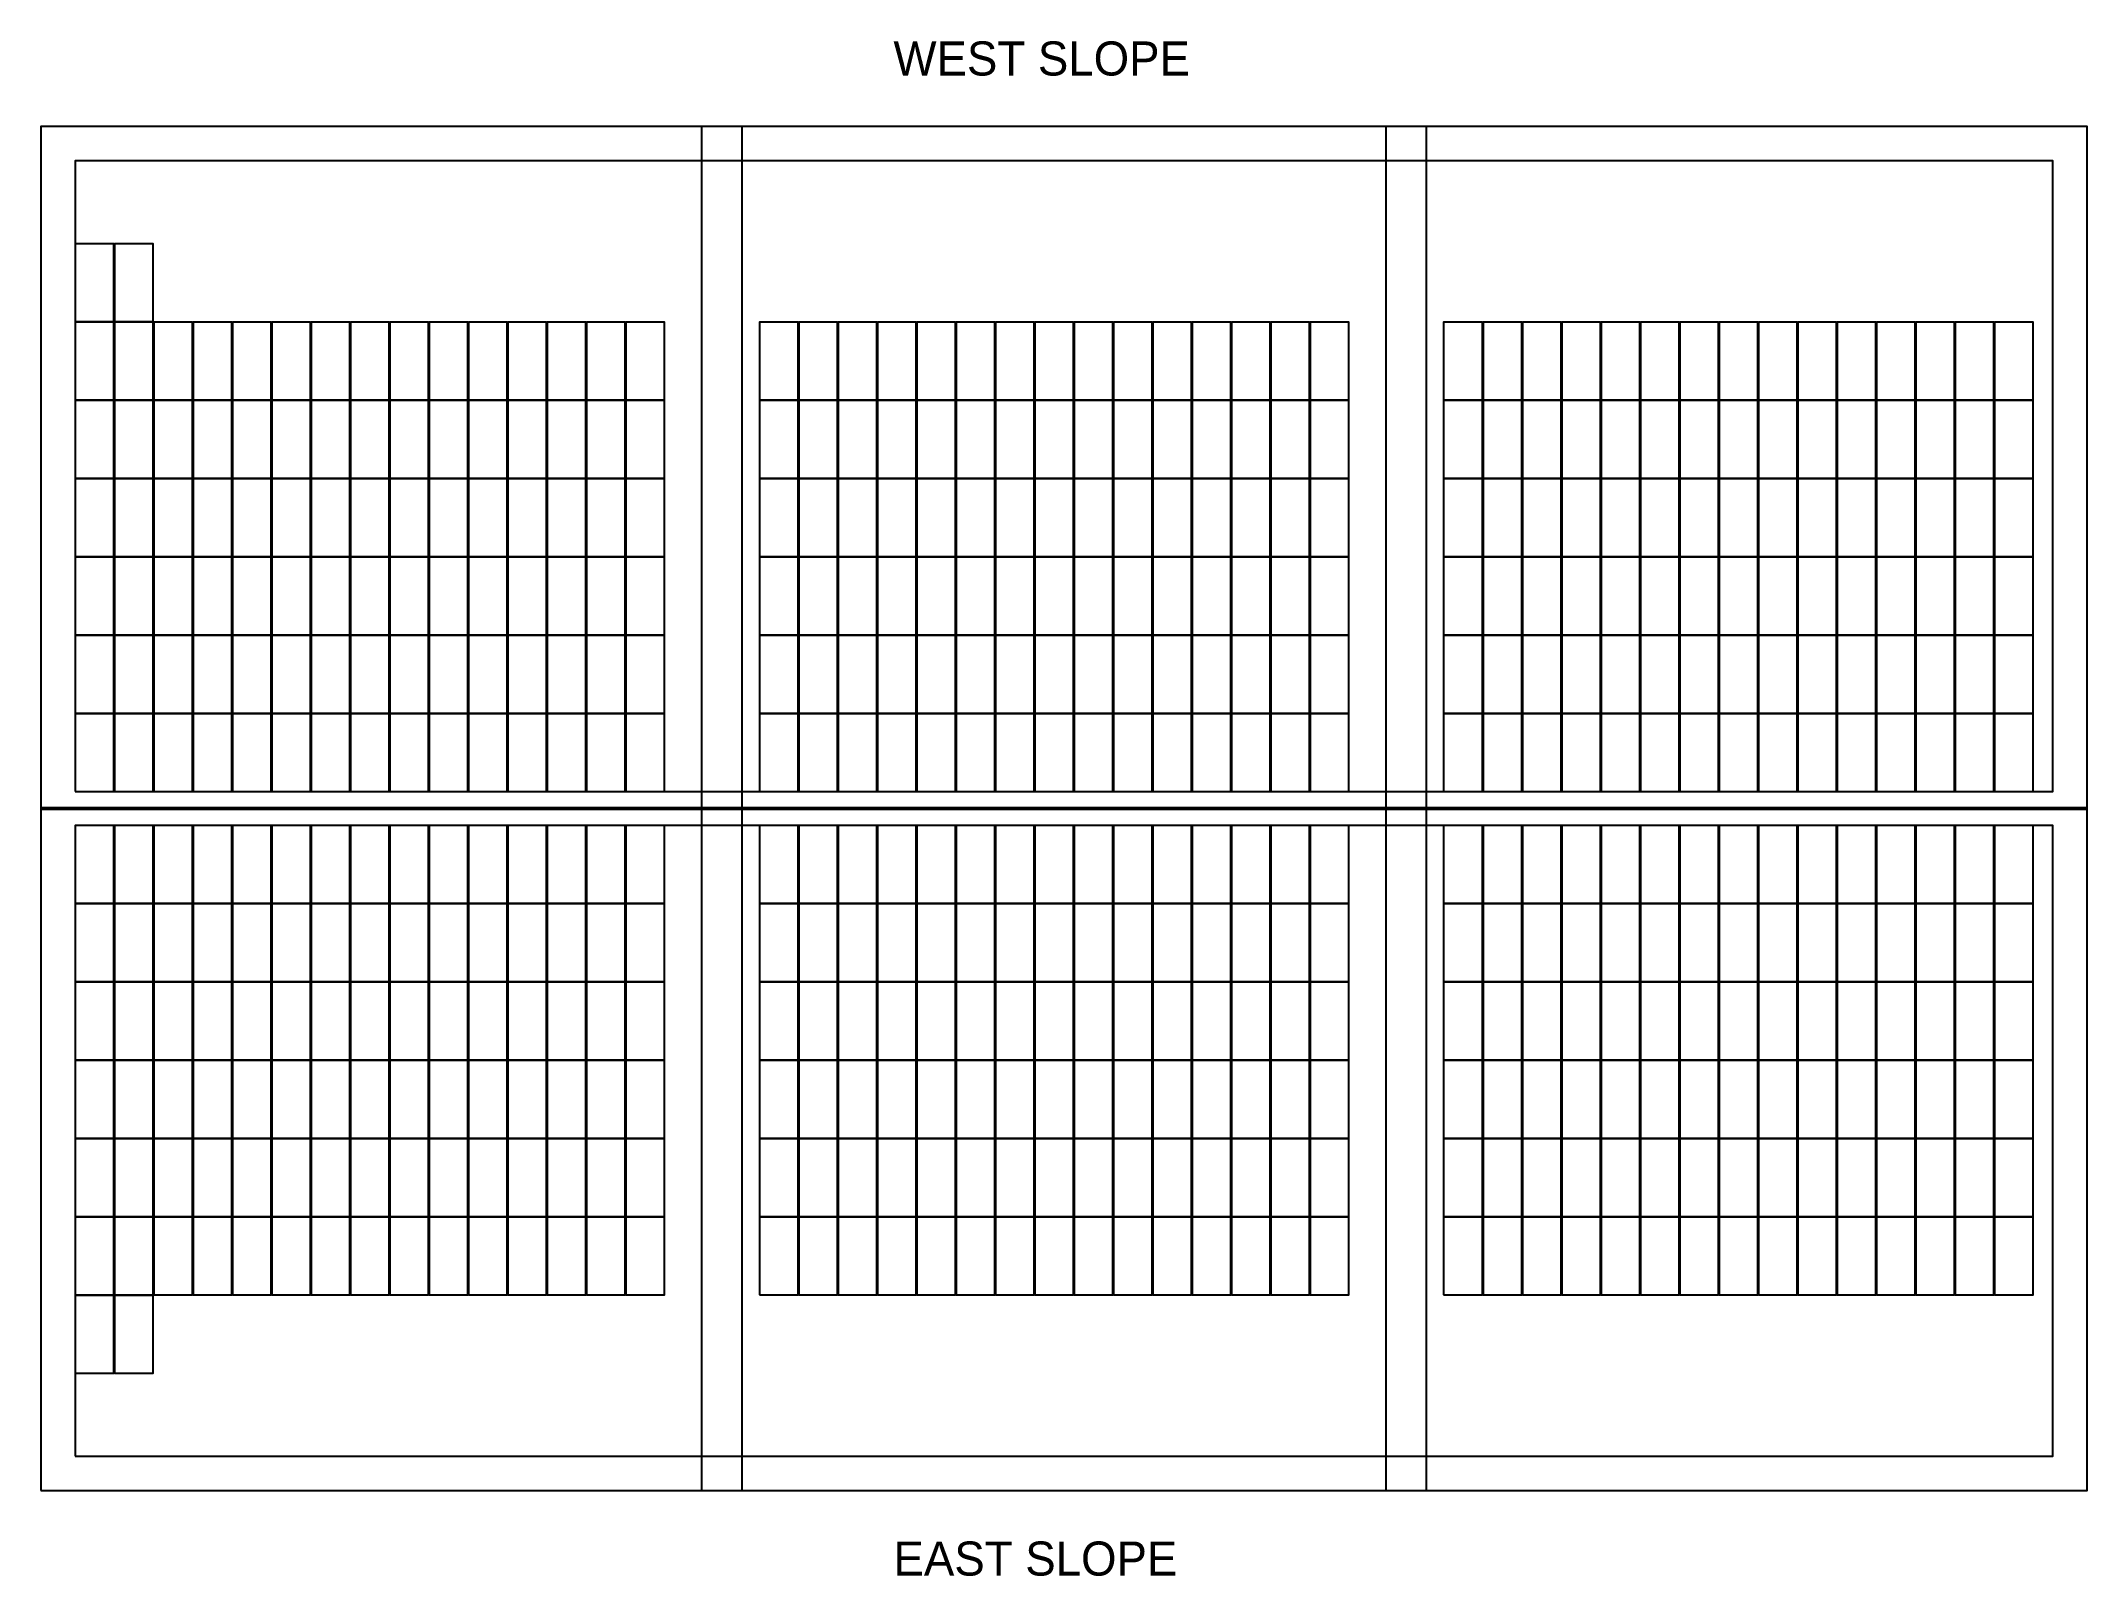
# Model space of a CAD drawing. Header units: metres. Extents: x 0 to 60, y -22.5 to 22.5.
import ezdxf

# ---------------------------------------------------------------- set-up
doc = ezdxf.new("R2010")
doc.units = ezdxf.units.M
for name, color, linetype in [('MODULES', 3, 'Continuous'), ('ROOF', 7, 'Continuous'), ('SETBACK', 8, 'Continuous'), ('SKYLIGHT', 5, 'Continuous'), ('TEXT', 7, 'Continuous')]:
    doc.layers.add(name, color=color, linetype=linetype)

msp = doc.modelspace()

# ---------------------------------------------------------------- linework, layer by layer
at = {"layer": 'MODULES'}
for points in [[(1, 14.288), (2.134, 14.288), (2.134, 16.566), (1, 16.566)], [(2.154, 14.288), (3.288, 14.288), (3.288, 16.566), (2.154, 16.566)], [(1, 11.99), (2.134, 11.99), (2.134, 14.268), (1, 14.268)], [(2.154, 11.99), (3.288, 11.99), (3.288, 14.268), (2.154, 14.268)], [(3.308, 11.99), (4.442, 11.99), (4.442, 14.268), (3.308, 14.268)], [(4.462, 11.99), (5.596, 11.99), (5.596, 14.268), (4.462, 14.268)], [(5.616, 11.99), (6.75, 11.99), (6.75, 14.268), (5.616, 14.268)], [(6.77, 11.99), (7.904, 11.99), (7.904, 14.268), (6.77, 14.268)], [(7.924, 11.99), (9.058, 11.99), (9.058, 14.268), (7.924, 14.268)], [(9.078, 11.99), (10.212, 11.99), (10.212, 14.268), (9.078, 14.268)], [(10.232, 11.99), (11.366, 11.99), (11.366, 14.268), (10.232, 14.268)], [(11.386, 11.99), (12.52, 11.99), (12.52, 14.268), (11.386, 14.268)], [(12.54, 11.99), (13.674, 11.99), (13.674, 14.268), (12.54, 14.268)], [(13.694, 11.99), (14.828, 11.99), (14.828, 14.268), (13.694, 14.268)], [(14.848, 11.99), (15.982, 11.99), (15.982, 14.268), (14.848, 14.268)], [(16.002, 11.99), (17.136, 11.99), (17.136, 14.268), (16.002, 14.268)], [(17.156, 11.99), (18.29, 11.99), (18.29, 14.268), (17.156, 14.268)], [(21.067, 11.99), (22.201, 11.99), (22.201, 14.268), (21.067, 14.268)], [(22.221, 11.99), (23.355, 11.99), (23.355, 14.268), (22.221, 14.268)], [(23.375, 11.99), (24.509, 11.99), (24.509, 14.268), (23.375, 14.268)], [(24.529, 11.99), (25.663, 11.99), (25.663, 14.268), (24.529, 14.268)], [(25.683, 11.99), (26.817, 11.99), (26.817, 14.268), (25.683, 14.268)], [(26.837, 11.99), (27.971, 11.99), (27.971, 14.268), (26.837, 14.268)], [(27.991, 11.99), (29.125, 11.99), (29.125, 14.268), (27.991, 14.268)], [(29.145, 11.99), (30.279, 11.99), (30.279, 14.268), (29.145, 14.268)], [(30.299, 11.99), (31.433, 11.99), (31.433, 14.268), (30.299, 14.268)], [(31.453, 11.99), (32.587, 11.99), (32.587, 14.268), (31.453, 14.268)], [(32.607, 11.99), (33.741, 11.99), (33.741, 14.268), (32.607, 14.268)], [(33.761, 11.99), (34.895, 11.99), (34.895, 14.268), (33.761, 14.268)], [(34.915, 11.99), (36.049, 11.99), (36.049, 14.268), (34.915, 14.268)], [(36.069, 11.99), (37.203, 11.99), (37.203, 14.268), (36.069, 14.268)], [(37.223, 11.99), (38.357, 11.99), (38.357, 14.268), (37.223, 14.268)], [(41.133, 11.99), (42.267, 11.99), (42.267, 14.268), (41.133, 14.268)], [(42.287, 11.99), (43.421, 11.99), (43.421, 14.268), (42.287, 14.268)], [(43.441, 11.99), (44.575, 11.99), (44.575, 14.268), (43.441, 14.268)], [(44.595, 11.99), (45.729, 11.99), (45.729, 14.268), (44.595, 14.268)], [(45.749, 11.99), (46.883, 11.99), (46.883, 14.268), (45.749, 14.268)], [(46.903, 11.99), (48.037, 11.99), (48.037, 14.268), (46.903, 14.268)], [(48.057, 11.99), (49.191, 11.99), (49.191, 14.268), (48.057, 14.268)], [(49.211, 11.99), (50.345, 11.99), (50.345, 14.268), (49.211, 14.268)], [(50.365, 11.99), (51.499, 11.99), (51.499, 14.268), (50.365, 14.268)], [(51.519, 11.99), (52.653, 11.99), (52.653, 14.268), (51.519, 14.268)], [(52.673, 11.99), (53.807, 11.99), (53.807, 14.268), (52.673, 14.268)], [(53.827, 11.99), (54.961, 11.99), (54.961, 14.268), (53.827, 14.268)], [(54.981, 11.99), (56.115, 11.99), (56.115, 14.268), (54.981, 14.268)], [(56.135, 11.99), (57.269, 11.99), (57.269, 14.268), (56.135, 14.268)], [(57.289, 11.99), (58.423, 11.99), (58.423, 14.268), (57.289, 14.268)], [(1, 9.692), (2.134, 9.692), (2.134, 11.97), (1, 11.97)], [(2.154, 9.692), (3.288, 9.692), (3.288, 11.97), (2.154, 11.97)], [(3.308, 9.692), (4.442, 9.692), (4.442, 11.97), (3.308, 11.97)], [(4.462, 9.692), (5.596, 9.692), (5.596, 11.97), (4.462, 11.97)], [(5.616, 9.692), (6.75, 9.692), (6.75, 11.97), (5.616, 11.97)], [(6.77, 9.692), (7.904, 9.692), (7.904, 11.97), (6.77, 11.97)], [(7.924, 9.692), (9.058, 9.692), (9.058, 11.97), (7.924, 11.97)], [(9.078, 9.692), (10.212, 9.692), (10.212, 11.97), (9.078, 11.97)], [(10.232, 9.692), (11.366, 9.692), (11.366, 11.97), (10.232, 11.97)], [(11.386, 9.692), (12.52, 9.692), (12.52, 11.97), (11.386, 11.97)], [(12.54, 9.692), (13.674, 9.692), (13.674, 11.97), (12.54, 11.97)], [(13.694, 9.692), (14.828, 9.692), (14.828, 11.97), (13.694, 11.97)], [(14.848, 9.692), (15.982, 9.692), (15.982, 11.97), (14.848, 11.97)], [(16.002, 9.692), (17.136, 9.692), (17.136, 11.97), (16.002, 11.97)], [(17.156, 9.692), (18.29, 9.692), (18.29, 11.97), (17.156, 11.97)], [(21.067, 9.692), (22.201, 9.692), (22.201, 11.97), (21.067, 11.97)], [(22.221, 9.692), (23.355, 9.692), (23.355, 11.97), (22.221, 11.97)], [(23.375, 9.692), (24.509, 9.692), (24.509, 11.97), (23.375, 11.97)], [(24.529, 9.692), (25.663, 9.692), (25.663, 11.97), (24.529, 11.97)], [(25.683, 9.692), (26.817, 9.692), (26.817, 11.97), (25.683, 11.97)], [(26.837, 9.692), (27.971, 9.692), (27.971, 11.97), (26.837, 11.97)], [(27.991, 9.692), (29.125, 9.692), (29.125, 11.97), (27.991, 11.97)], [(29.145, 9.692), (30.279, 9.692), (30.279, 11.97), (29.145, 11.97)], [(30.299, 9.692), (31.433, 9.692), (31.433, 11.97), (30.299, 11.97)], [(31.453, 9.692), (32.587, 9.692), (32.587, 11.97), (31.453, 11.97)], [(32.607, 9.692), (33.741, 9.692), (33.741, 11.97), (32.607, 11.97)], [(33.761, 9.692), (34.895, 9.692), (34.895, 11.97), (33.761, 11.97)], [(34.915, 9.692), (36.049, 9.692), (36.049, 11.97), (34.915, 11.97)], [(36.069, 9.692), (37.203, 9.692), (37.203, 11.97), (36.069, 11.97)], [(37.223, 9.692), (38.357, 9.692), (38.357, 11.97), (37.223, 11.97)], [(41.133, 9.692), (42.267, 9.692), (42.267, 11.97), (41.133, 11.97)], [(42.287, 9.692), (43.421, 9.692), (43.421, 11.97), (42.287, 11.97)], [(43.441, 9.692), (44.575, 9.692), (44.575, 11.97), (43.441, 11.97)], [(44.595, 9.692), (45.729, 9.692), (45.729, 11.97), (44.595, 11.97)], [(45.749, 9.692), (46.883, 9.692), (46.883, 11.97), (45.749, 11.97)], [(46.903, 9.692), (48.037, 9.692), (48.037, 11.97), (46.903, 11.97)], [(48.057, 9.692), (49.191, 9.692), (49.191, 11.97), (48.057, 11.97)], [(49.211, 9.692), (50.345, 9.692), (50.345, 11.97), (49.211, 11.97)], [(50.365, 9.692), (51.499, 9.692), (51.499, 11.97), (50.365, 11.97)], [(51.519, 9.692), (52.653, 9.692), (52.653, 11.97), (51.519, 11.97)], [(52.673, 9.692), (53.807, 9.692), (53.807, 11.97), (52.673, 11.97)], [(53.827, 9.692), (54.961, 9.692), (54.961, 11.97), (53.827, 11.97)], [(54.981, 9.692), (56.115, 9.692), (56.115, 11.97), (54.981, 11.97)], [(56.135, 9.692), (57.269, 9.692), (57.269, 11.97), (56.135, 11.97)], [(57.289, 9.692), (58.423, 9.692), (58.423, 11.97), (57.289, 11.97)], [(1, 7.394), (2.134, 7.394), (2.134, 9.672), (1, 9.672)], [(2.154, 7.394), (3.288, 7.394), (3.288, 9.672), (2.154, 9.672)], [(3.308, 7.394), (4.442, 7.394), (4.442, 9.672), (3.308, 9.672)], [(4.462, 7.394), (5.596, 7.394), (5.596, 9.672), (4.462, 9.672)], [(5.616, 7.394), (6.75, 7.394), (6.75, 9.672), (5.616, 9.672)], [(6.77, 7.394), (7.904, 7.394), (7.904, 9.672), (6.77, 9.672)], [(7.924, 7.394), (9.058, 7.394), (9.058, 9.672), (7.924, 9.672)], [(9.078, 7.394), (10.212, 7.394), (10.212, 9.672), (9.078, 9.672)], [(10.232, 7.394), (11.366, 7.394), (11.366, 9.672), (10.232, 9.672)], [(11.386, 7.394), (12.52, 7.394), (12.52, 9.672), (11.386, 9.672)], [(12.54, 7.394), (13.674, 7.394), (13.674, 9.672), (12.54, 9.672)], [(13.694, 7.394), (14.828, 7.394), (14.828, 9.672), (13.694, 9.672)], [(14.848, 7.394), (15.982, 7.394), (15.982, 9.672), (14.848, 9.672)], [(16.002, 7.394), (17.136, 7.394), (17.136, 9.672), (16.002, 9.672)], [(17.156, 7.394), (18.29, 7.394), (18.29, 9.672), (17.156, 9.672)], [(21.067, 7.394), (22.201, 7.394), (22.201, 9.672), (21.067, 9.672)], [(22.221, 7.394), (23.355, 7.394), (23.355, 9.672), (22.221, 9.672)], [(23.375, 7.394), (24.509, 7.394), (24.509, 9.672), (23.375, 9.672)], [(24.529, 7.394), (25.663, 7.394), (25.663, 9.672), (24.529, 9.672)], [(25.683, 7.394), (26.817, 7.394), (26.817, 9.672), (25.683, 9.672)], [(26.837, 7.394), (27.971, 7.394), (27.971, 9.672), (26.837, 9.672)], [(27.991, 7.394), (29.125, 7.394), (29.125, 9.672), (27.991, 9.672)], [(29.145, 7.394), (30.279, 7.394), (30.279, 9.672), (29.145, 9.672)], [(30.299, 7.394), (31.433, 7.394), (31.433, 9.672), (30.299, 9.672)], [(31.453, 7.394), (32.587, 7.394), (32.587, 9.672), (31.453, 9.672)], [(32.607, 7.394), (33.741, 7.394), (33.741, 9.672), (32.607, 9.672)], [(33.761, 7.394), (34.895, 7.394), (34.895, 9.672), (33.761, 9.672)], [(34.915, 7.394), (36.049, 7.394), (36.049, 9.672), (34.915, 9.672)], [(36.069, 7.394), (37.203, 7.394), (37.203, 9.672), (36.069, 9.672)], [(37.223, 7.394), (38.357, 7.394), (38.357, 9.672), (37.223, 9.672)], [(41.133, 7.394), (42.267, 7.394), (42.267, 9.672), (41.133, 9.672)], [(42.287, 7.394), (43.421, 7.394), (43.421, 9.672), (42.287, 9.672)], [(43.441, 7.394), (44.575, 7.394), (44.575, 9.672), (43.441, 9.672)], [(44.595, 7.394), (45.729, 7.394), (45.729, 9.672), (44.595, 9.672)], [(45.749, 7.394), (46.883, 7.394), (46.883, 9.672), (45.749, 9.672)], [(46.903, 7.394), (48.037, 7.394), (48.037, 9.672), (46.903, 9.672)], [(48.057, 7.394), (49.191, 7.394), (49.191, 9.672), (48.057, 9.672)], [(49.211, 7.394), (50.345, 7.394), (50.345, 9.672), (49.211, 9.672)], [(50.365, 7.394), (51.499, 7.394), (51.499, 9.672), (50.365, 9.672)], [(51.519, 7.394), (52.653, 7.394), (52.653, 9.672), (51.519, 9.672)], [(52.673, 7.394), (53.807, 7.394), (53.807, 9.672), (52.673, 9.672)], [(53.827, 7.394), (54.961, 7.394), (54.961, 9.672), (53.827, 9.672)], [(54.981, 7.394), (56.115, 7.394), (56.115, 9.672), (54.981, 9.672)], [(56.135, 7.394), (57.269, 7.394), (57.269, 9.672), (56.135, 9.672)], [(57.289, 7.394), (58.423, 7.394), (58.423, 9.672), (57.289, 9.672)], [(1, 5.096), (2.134, 5.096), (2.134, 7.374), (1, 7.374)], [(2.154, 5.096), (3.288, 5.096), (3.288, 7.374), (2.154, 7.374)], [(3.308, 5.096), (4.442, 5.096), (4.442, 7.374), (3.308, 7.374)], [(4.462, 5.096), (5.596, 5.096), (5.596, 7.374), (4.462, 7.374)], [(5.616, 5.096), (6.75, 5.096), (6.75, 7.374), (5.616, 7.374)], [(6.77, 5.096), (7.904, 5.096), (7.904, 7.374), (6.77, 7.374)], [(7.924, 5.096), (9.058, 5.096), (9.058, 7.374), (7.924, 7.374)], [(9.078, 5.096), (10.212, 5.096), (10.212, 7.374), (9.078, 7.374)], [(10.232, 5.096), (11.366, 5.096), (11.366, 7.374), (10.232, 7.374)], [(11.386, 5.096), (12.52, 5.096), (12.52, 7.374), (11.386, 7.374)], [(12.54, 5.096), (13.674, 5.096), (13.674, 7.374), (12.54, 7.374)], [(13.694, 5.096), (14.828, 5.096), (14.828, 7.374), (13.694, 7.374)], [(14.848, 5.096), (15.982, 5.096), (15.982, 7.374), (14.848, 7.374)], [(16.002, 5.096), (17.136, 5.096), (17.136, 7.374), (16.002, 7.374)], [(17.156, 5.096), (18.29, 5.096), (18.29, 7.374), (17.156, 7.374)], [(21.067, 5.096), (22.201, 5.096), (22.201, 7.374), (21.067, 7.374)], [(22.221, 5.096), (23.355, 5.096), (23.355, 7.374), (22.221, 7.374)], [(23.375, 5.096), (24.509, 5.096), (24.509, 7.374), (23.375, 7.374)], [(24.529, 5.096), (25.663, 5.096), (25.663, 7.374), (24.529, 7.374)], [(25.683, 5.096), (26.817, 5.096), (26.817, 7.374), (25.683, 7.374)], [(26.837, 5.096), (27.971, 5.096), (27.971, 7.374), (26.837, 7.374)], [(27.991, 5.096), (29.125, 5.096), (29.125, 7.374), (27.991, 7.374)], [(29.145, 5.096), (30.279, 5.096), (30.279, 7.374), (29.145, 7.374)], [(30.299, 5.096), (31.433, 5.096), (31.433, 7.374), (30.299, 7.374)], [(31.453, 5.096), (32.587, 5.096), (32.587, 7.374), (31.453, 7.374)], [(32.607, 5.096), (33.741, 5.096), (33.741, 7.374), (32.607, 7.374)], [(33.761, 5.096), (34.895, 5.096), (34.895, 7.374), (33.761, 7.374)], [(34.915, 5.096), (36.049, 5.096), (36.049, 7.374), (34.915, 7.374)], [(36.069, 5.096), (37.203, 5.096), (37.203, 7.374), (36.069, 7.374)], [(37.223, 5.096), (38.357, 5.096), (38.357, 7.374), (37.223, 7.374)], [(41.133, 5.096), (42.267, 5.096), (42.267, 7.374), (41.133, 7.374)], [(42.287, 5.096), (43.421, 5.096), (43.421, 7.374), (42.287, 7.374)], [(43.441, 5.096), (44.575, 5.096), (44.575, 7.374), (43.441, 7.374)], [(44.595, 5.096), (45.729, 5.096), (45.729, 7.374), (44.595, 7.374)], [(45.749, 5.096), (46.883, 5.096), (46.883, 7.374), (45.749, 7.374)], [(46.903, 5.096), (48.037, 5.096), (48.037, 7.374), (46.903, 7.374)], [(48.057, 5.096), (49.191, 5.096), (49.191, 7.374), (48.057, 7.374)], [(49.211, 5.096), (50.345, 5.096), (50.345, 7.374), (49.211, 7.374)], [(50.365, 5.096), (51.499, 5.096), (51.499, 7.374), (50.365, 7.374)], [(51.519, 5.096), (52.653, 5.096), (52.653, 7.374), (51.519, 7.374)], [(52.673, 5.096), (53.807, 5.096), (53.807, 7.374), (52.673, 7.374)], [(53.827, 5.096), (54.961, 5.096), (54.961, 7.374), (53.827, 7.374)], [(54.981, 5.096), (56.115, 5.096), (56.115, 7.374), (54.981, 7.374)], [(56.135, 5.096), (57.269, 5.096), (57.269, 7.374), (56.135, 7.374)], [(57.289, 5.096), (58.423, 5.096), (58.423, 7.374), (57.289, 7.374)], [(1, 2.798), (2.134, 2.798), (2.134, 5.076), (1, 5.076)], [(2.154, 2.798), (3.288, 2.798), (3.288, 5.076), (2.154, 5.076)], [(3.308, 2.798), (4.442, 2.798), (4.442, 5.076), (3.308, 5.076)], [(4.462, 2.798), (5.596, 2.798), (5.596, 5.076), (4.462, 5.076)], [(5.616, 2.798), (6.75, 2.798), (6.75, 5.076), (5.616, 5.076)], [(6.77, 2.798), (7.904, 2.798), (7.904, 5.076), (6.77, 5.076)], [(7.924, 2.798), (9.058, 2.798), (9.058, 5.076), (7.924, 5.076)], [(9.078, 2.798), (10.212, 2.798), (10.212, 5.076), (9.078, 5.076)], [(10.232, 2.798), (11.366, 2.798), (11.366, 5.076), (10.232, 5.076)], [(11.386, 2.798), (12.52, 2.798), (12.52, 5.076), (11.386, 5.076)], [(12.54, 2.798), (13.674, 2.798), (13.674, 5.076), (12.54, 5.076)], [(13.694, 2.798), (14.828, 2.798), (14.828, 5.076), (13.694, 5.076)], [(14.848, 2.798), (15.982, 2.798), (15.982, 5.076), (14.848, 5.076)], [(16.002, 2.798), (17.136, 2.798), (17.136, 5.076), (16.002, 5.076)], [(17.156, 2.798), (18.29, 2.798), (18.29, 5.076), (17.156, 5.076)], [(21.067, 2.798), (22.201, 2.798), (22.201, 5.076), (21.067, 5.076)], [(22.221, 2.798), (23.355, 2.798), (23.355, 5.076), (22.221, 5.076)], [(23.375, 2.798), (24.509, 2.798), (24.509, 5.076), (23.375, 5.076)], [(24.529, 2.798), (25.663, 2.798), (25.663, 5.076), (24.529, 5.076)], [(25.683, 2.798), (26.817, 2.798), (26.817, 5.076), (25.683, 5.076)], [(26.837, 2.798), (27.971, 2.798), (27.971, 5.076), (26.837, 5.076)], [(27.991, 2.798), (29.125, 2.798), (29.125, 5.076), (27.991, 5.076)], [(29.145, 2.798), (30.279, 2.798), (30.279, 5.076), (29.145, 5.076)], [(30.299, 2.798), (31.433, 2.798), (31.433, 5.076), (30.299, 5.076)], [(31.453, 2.798), (32.587, 2.798), (32.587, 5.076), (31.453, 5.076)], [(32.607, 2.798), (33.741, 2.798), (33.741, 5.076), (32.607, 5.076)], [(33.761, 2.798), (34.895, 2.798), (34.895, 5.076), (33.761, 5.076)], [(34.915, 2.798), (36.049, 2.798), (36.049, 5.076), (34.915, 5.076)], [(36.069, 2.798), (37.203, 2.798), (37.203, 5.076), (36.069, 5.076)], [(37.223, 2.798), (38.357, 2.798), (38.357, 5.076), (37.223, 5.076)], [(41.133, 2.798), (42.267, 2.798), (42.267, 5.076), (41.133, 5.076)], [(42.287, 2.798), (43.421, 2.798), (43.421, 5.076), (42.287, 5.076)], [(43.441, 2.798), (44.575, 2.798), (44.575, 5.076), (43.441, 5.076)], [(44.595, 2.798), (45.729, 2.798), (45.729, 5.076), (44.595, 5.076)], [(45.749, 2.798), (46.883, 2.798), (46.883, 5.076), (45.749, 5.076)], [(46.903, 2.798), (48.037, 2.798), (48.037, 5.076), (46.903, 5.076)], [(48.057, 2.798), (49.191, 2.798), (49.191, 5.076), (48.057, 5.076)], [(49.211, 2.798), (50.345, 2.798), (50.345, 5.076), (49.211, 5.076)], [(50.365, 2.798), (51.499, 2.798), (51.499, 5.076), (50.365, 5.076)], [(51.519, 2.798), (52.653, 2.798), (52.653, 5.076), (51.519, 5.076)], [(52.673, 2.798), (53.807, 2.798), (53.807, 5.076), (52.673, 5.076)], [(53.827, 2.798), (54.961, 2.798), (54.961, 5.076), (53.827, 5.076)], [(54.981, 2.798), (56.115, 2.798), (56.115, 5.076), (54.981, 5.076)], [(56.135, 2.798), (57.269, 2.798), (57.269, 5.076), (56.135, 5.076)], [(57.289, 2.798), (58.423, 2.798), (58.423, 5.076), (57.289, 5.076)], [(1, 0.5), (2.134, 0.5), (2.134, 2.778), (1, 2.778)], [(2.154, 0.5), (3.288, 0.5), (3.288, 2.778), (2.154, 2.778)], [(3.308, 0.5), (4.442, 0.5), (4.442, 2.778), (3.308, 2.778)], [(4.462, 0.5), (5.596, 0.5), (5.596, 2.778), (4.462, 2.778)], [(5.616, 0.5), (6.75, 0.5), (6.75, 2.778), (5.616, 2.778)], [(6.77, 0.5), (7.904, 0.5), (7.904, 2.778), (6.77, 2.778)], [(7.924, 0.5), (9.058, 0.5), (9.058, 2.778), (7.924, 2.778)], [(9.078, 0.5), (10.212, 0.5), (10.212, 2.778), (9.078, 2.778)], [(10.232, 0.5), (11.366, 0.5), (11.366, 2.778), (10.232, 2.778)], [(11.386, 0.5), (12.52, 0.5), (12.52, 2.778), (11.386, 2.778)], [(12.54, 0.5), (13.674, 0.5), (13.674, 2.778), (12.54, 2.778)], [(13.694, 0.5), (14.828, 0.5), (14.828, 2.778), (13.694, 2.778)], [(14.848, 0.5), (15.982, 0.5), (15.982, 2.778), (14.848, 2.778)], [(16.002, 0.5), (17.136, 0.5), (17.136, 2.778), (16.002, 2.778)], [(17.156, 0.5), (18.29, 0.5), (18.29, 2.778), (17.156, 2.778)], [(21.067, 0.5), (22.201, 0.5), (22.201, 2.778), (21.067, 2.778)], [(22.221, 0.5), (23.355, 0.5), (23.355, 2.778), (22.221, 2.778)], [(23.375, 0.5), (24.509, 0.5), (24.509, 2.778), (23.375, 2.778)], [(24.529, 0.5), (25.663, 0.5), (25.663, 2.778), (24.529, 2.778)], [(25.683, 0.5), (26.817, 0.5), (26.817, 2.778), (25.683, 2.778)], [(26.837, 0.5), (27.971, 0.5), (27.971, 2.778), (26.837, 2.778)], [(27.991, 0.5), (29.125, 0.5), (29.125, 2.778), (27.991, 2.778)], [(29.145, 0.5), (30.279, 0.5), (30.279, 2.778), (29.145, 2.778)], [(30.299, 0.5), (31.433, 0.5), (31.433, 2.778), (30.299, 2.778)], [(31.453, 0.5), (32.587, 0.5), (32.587, 2.778), (31.453, 2.778)], [(32.607, 0.5), (33.741, 0.5), (33.741, 2.778), (32.607, 2.778)], [(33.761, 0.5), (34.895, 0.5), (34.895, 2.778), (33.761, 2.778)], [(34.915, 0.5), (36.049, 0.5), (36.049, 2.778), (34.915, 2.778)], [(36.069, 0.5), (37.203, 0.5), (37.203, 2.778), (36.069, 2.778)], [(37.223, 0.5), (38.357, 0.5), (38.357, 2.778), (37.223, 2.778)], [(41.133, 0.5), (42.267, 0.5), (42.267, 2.778), (41.133, 2.778)], [(42.287, 0.5), (43.421, 0.5), (43.421, 2.778), (42.287, 2.778)], [(43.441, 0.5), (44.575, 0.5), (44.575, 2.778), (43.441, 2.778)], [(44.595, 0.5), (45.729, 0.5), (45.729, 2.778), (44.595, 2.778)], [(45.749, 0.5), (46.883, 0.5), (46.883, 2.778), (45.749, 2.778)], [(46.903, 0.5), (48.037, 0.5), (48.037, 2.778), (46.903, 2.778)], [(48.057, 0.5), (49.191, 0.5), (49.191, 2.778), (48.057, 2.778)], [(49.211, 0.5), (50.345, 0.5), (50.345, 2.778), (49.211, 2.778)], [(50.365, 0.5), (51.499, 0.5), (51.499, 2.778), (50.365, 2.778)], [(51.519, 0.5), (52.653, 0.5), (52.653, 2.778), (51.519, 2.778)], [(52.673, 0.5), (53.807, 0.5), (53.807, 2.778), (52.673, 2.778)], [(53.827, 0.5), (54.961, 0.5), (54.961, 2.778), (53.827, 2.778)], [(54.981, 0.5), (56.115, 0.5), (56.115, 2.778), (54.981, 2.778)], [(56.135, 0.5), (57.269, 0.5), (57.269, 2.778), (56.135, 2.778)], [(57.289, 0.5), (58.423, 0.5), (58.423, 2.778), (57.289, 2.778)], [(1, -2.778), (2.134, -2.778), (2.134, -0.5), (1, -0.5)], [(2.154, -2.778), (3.288, -2.778), (3.288, -0.5), (2.154, -0.5)], [(3.308, -2.778), (4.442, -2.778), (4.442, -0.5), (3.308, -0.5)], [(4.462, -2.778), (5.596, -2.778), (5.596, -0.5), (4.462, -0.5)], [(5.616, -2.778), (6.75, -2.778), (6.75, -0.5), (5.616, -0.5)], [(6.77, -2.778), (7.904, -2.778), (7.904, -0.5), (6.77, -0.5)], [(7.924, -2.778), (9.058, -2.778), (9.058, -0.5), (7.924, -0.5)], [(9.078, -2.778), (10.212, -2.778), (10.212, -0.5), (9.078, -0.5)], [(10.232, -2.778), (11.366, -2.778), (11.366, -0.5), (10.232, -0.5)], [(11.386, -2.778), (12.52, -2.778), (12.52, -0.5), (11.386, -0.5)], [(12.54, -2.778), (13.674, -2.778), (13.674, -0.5), (12.54, -0.5)], [(13.694, -2.778), (14.828, -2.778), (14.828, -0.5), (13.694, -0.5)], [(14.848, -2.778), (15.982, -2.778), (15.982, -0.5), (14.848, -0.5)], [(16.002, -2.778), (17.136, -2.778), (17.136, -0.5), (16.002, -0.5)], [(17.156, -2.778), (18.29, -2.778), (18.29, -0.5), (17.156, -0.5)], [(21.067, -2.778), (22.201, -2.778), (22.201, -0.5), (21.067, -0.5)], [(22.221, -2.778), (23.355, -2.778), (23.355, -0.5), (22.221, -0.5)], [(23.375, -2.778), (24.509, -2.778), (24.509, -0.5), (23.375, -0.5)], [(24.529, -2.778), (25.663, -2.778), (25.663, -0.5), (24.529, -0.5)], [(25.683, -2.778), (26.817, -2.778), (26.817, -0.5), (25.683, -0.5)], [(26.837, -2.778), (27.971, -2.778), (27.971, -0.5), (26.837, -0.5)], [(27.991, -2.778), (29.125, -2.778), (29.125, -0.5), (27.991, -0.5)], [(29.145, -2.778), (30.279, -2.778), (30.279, -0.5), (29.145, -0.5)], [(30.299, -2.778), (31.433, -2.778), (31.433, -0.5), (30.299, -0.5)], [(31.453, -2.778), (32.587, -2.778), (32.587, -0.5), (31.453, -0.5)], [(32.607, -2.778), (33.741, -2.778), (33.741, -0.5), (32.607, -0.5)], [(33.761, -2.778), (34.895, -2.778), (34.895, -0.5), (33.761, -0.5)], [(34.915, -2.778), (36.049, -2.778), (36.049, -0.5), (34.915, -0.5)], [(36.069, -2.778), (37.203, -2.778), (37.203, -0.5), (36.069, -0.5)], [(37.223, -2.778), (38.357, -2.778), (38.357, -0.5), (37.223, -0.5)], [(41.133, -2.778), (42.267, -2.778), (42.267, -0.5), (41.133, -0.5)], [(42.287, -2.778), (43.421, -2.778), (43.421, -0.5), (42.287, -0.5)], [(43.441, -2.778), (44.575, -2.778), (44.575, -0.5), (43.441, -0.5)], [(44.595, -2.778), (45.729, -2.778), (45.729, -0.5), (44.595, -0.5)], [(45.749, -2.778), (46.883, -2.778), (46.883, -0.5), (45.749, -0.5)], [(46.903, -2.778), (48.037, -2.778), (48.037, -0.5), (46.903, -0.5)], [(48.057, -2.778), (49.191, -2.778), (49.191, -0.5), (48.057, -0.5)], [(49.211, -2.778), (50.345, -2.778), (50.345, -0.5), (49.211, -0.5)], [(50.365, -2.778), (51.499, -2.778), (51.499, -0.5), (50.365, -0.5)], [(51.519, -2.778), (52.653, -2.778), (52.653, -0.5), (51.519, -0.5)], [(52.673, -2.778), (53.807, -2.778), (53.807, -0.5), (52.673, -0.5)], [(53.827, -2.778), (54.961, -2.778), (54.961, -0.5), (53.827, -0.5)], [(54.981, -2.778), (56.115, -2.778), (56.115, -0.5), (54.981, -0.5)], [(56.135, -2.778), (57.269, -2.778), (57.269, -0.5), (56.135, -0.5)], [(57.289, -2.778), (58.423, -2.778), (58.423, -0.5), (57.289, -0.5)], [(1, -5.076), (2.134, -5.076), (2.134, -2.798), (1, -2.798)], [(2.154, -5.076), (3.288, -5.076), (3.288, -2.798), (2.154, -2.798)], [(3.308, -5.076), (4.442, -5.076), (4.442, -2.798), (3.308, -2.798)], [(4.462, -5.076), (5.596, -5.076), (5.596, -2.798), (4.462, -2.798)], [(5.616, -5.076), (6.75, -5.076), (6.75, -2.798), (5.616, -2.798)], [(6.77, -5.076), (7.904, -5.076), (7.904, -2.798), (6.77, -2.798)], [(7.924, -5.076), (9.058, -5.076), (9.058, -2.798), (7.924, -2.798)], [(9.078, -5.076), (10.212, -5.076), (10.212, -2.798), (9.078, -2.798)], [(10.232, -5.076), (11.366, -5.076), (11.366, -2.798), (10.232, -2.798)], [(11.386, -5.076), (12.52, -5.076), (12.52, -2.798), (11.386, -2.798)], [(12.54, -5.076), (13.674, -5.076), (13.674, -2.798), (12.54, -2.798)], [(13.694, -5.076), (14.828, -5.076), (14.828, -2.798), (13.694, -2.798)], [(14.848, -5.076), (15.982, -5.076), (15.982, -2.798), (14.848, -2.798)], [(16.002, -5.076), (17.136, -5.076), (17.136, -2.798), (16.002, -2.798)], [(17.156, -5.076), (18.29, -5.076), (18.29, -2.798), (17.156, -2.798)], [(21.067, -5.076), (22.201, -5.076), (22.201, -2.798), (21.067, -2.798)], [(22.221, -5.076), (23.355, -5.076), (23.355, -2.798), (22.221, -2.798)], [(23.375, -5.076), (24.509, -5.076), (24.509, -2.798), (23.375, -2.798)], [(24.529, -5.076), (25.663, -5.076), (25.663, -2.798), (24.529, -2.798)], [(25.683, -5.076), (26.817, -5.076), (26.817, -2.798), (25.683, -2.798)], [(26.837, -5.076), (27.971, -5.076), (27.971, -2.798), (26.837, -2.798)], [(27.991, -5.076), (29.125, -5.076), (29.125, -2.798), (27.991, -2.798)], [(29.145, -5.076), (30.279, -5.076), (30.279, -2.798), (29.145, -2.798)], [(30.299, -5.076), (31.433, -5.076), (31.433, -2.798), (30.299, -2.798)], [(31.453, -5.076), (32.587, -5.076), (32.587, -2.798), (31.453, -2.798)], [(32.607, -5.076), (33.741, -5.076), (33.741, -2.798), (32.607, -2.798)], [(33.761, -5.076), (34.895, -5.076), (34.895, -2.798), (33.761, -2.798)], [(34.915, -5.076), (36.049, -5.076), (36.049, -2.798), (34.915, -2.798)], [(36.069, -5.076), (37.203, -5.076), (37.203, -2.798), (36.069, -2.798)], [(37.223, -5.076), (38.357, -5.076), (38.357, -2.798), (37.223, -2.798)], [(41.133, -5.076), (42.267, -5.076), (42.267, -2.798), (41.133, -2.798)], [(42.287, -5.076), (43.421, -5.076), (43.421, -2.798), (42.287, -2.798)], [(43.441, -5.076), (44.575, -5.076), (44.575, -2.798), (43.441, -2.798)], [(44.595, -5.076), (45.729, -5.076), (45.729, -2.798), (44.595, -2.798)], [(45.749, -5.076), (46.883, -5.076), (46.883, -2.798), (45.749, -2.798)], [(46.903, -5.076), (48.037, -5.076), (48.037, -2.798), (46.903, -2.798)], [(48.057, -5.076), (49.191, -5.076), (49.191, -2.798), (48.057, -2.798)], [(49.211, -5.076), (50.345, -5.076), (50.345, -2.798), (49.211, -2.798)], [(50.365, -5.076), (51.499, -5.076), (51.499, -2.798), (50.365, -2.798)], [(51.519, -5.076), (52.653, -5.076), (52.653, -2.798), (51.519, -2.798)], [(52.673, -5.076), (53.807, -5.076), (53.807, -2.798), (52.673, -2.798)], [(53.827, -5.076), (54.961, -5.076), (54.961, -2.798), (53.827, -2.798)], [(54.981, -5.076), (56.115, -5.076), (56.115, -2.798), (54.981, -2.798)], [(56.135, -5.076), (57.269, -5.076), (57.269, -2.798), (56.135, -2.798)], [(57.289, -5.076), (58.423, -5.076), (58.423, -2.798), (57.289, -2.798)], [(1, -7.374), (2.134, -7.374), (2.134, -5.096), (1, -5.096)], [(2.154, -7.374), (3.288, -7.374), (3.288, -5.096), (2.154, -5.096)], [(3.308, -7.374), (4.442, -7.374), (4.442, -5.096), (3.308, -5.096)], [(4.462, -7.374), (5.596, -7.374), (5.596, -5.096), (4.462, -5.096)], [(5.616, -7.374), (6.75, -7.374), (6.75, -5.096), (5.616, -5.096)], [(6.77, -7.374), (7.904, -7.374), (7.904, -5.096), (6.77, -5.096)], [(7.924, -7.374), (9.058, -7.374), (9.058, -5.096), (7.924, -5.096)], [(9.078, -7.374), (10.212, -7.374), (10.212, -5.096), (9.078, -5.096)], [(10.232, -7.374), (11.366, -7.374), (11.366, -5.096), (10.232, -5.096)], [(11.386, -7.374), (12.52, -7.374), (12.52, -5.096), (11.386, -5.096)], [(12.54, -7.374), (13.674, -7.374), (13.674, -5.096), (12.54, -5.096)], [(13.694, -7.374), (14.828, -7.374), (14.828, -5.096), (13.694, -5.096)], [(14.848, -7.374), (15.982, -7.374), (15.982, -5.096), (14.848, -5.096)], [(16.002, -7.374), (17.136, -7.374), (17.136, -5.096), (16.002, -5.096)], [(17.156, -7.374), (18.29, -7.374), (18.29, -5.096), (17.156, -5.096)], [(21.067, -7.374), (22.201, -7.374), (22.201, -5.096), (21.067, -5.096)], [(22.221, -7.374), (23.355, -7.374), (23.355, -5.096), (22.221, -5.096)], [(23.375, -7.374), (24.509, -7.374), (24.509, -5.096), (23.375, -5.096)], [(24.529, -7.374), (25.663, -7.374), (25.663, -5.096), (24.529, -5.096)], [(25.683, -7.374), (26.817, -7.374), (26.817, -5.096), (25.683, -5.096)], [(26.837, -7.374), (27.971, -7.374), (27.971, -5.096), (26.837, -5.096)], [(27.991, -7.374), (29.125, -7.374), (29.125, -5.096), (27.991, -5.096)], [(29.145, -7.374), (30.279, -7.374), (30.279, -5.096), (29.145, -5.096)], [(30.299, -7.374), (31.433, -7.374), (31.433, -5.096), (30.299, -5.096)], [(31.453, -7.374), (32.587, -7.374), (32.587, -5.096), (31.453, -5.096)], [(32.607, -7.374), (33.741, -7.374), (33.741, -5.096), (32.607, -5.096)], [(33.761, -7.374), (34.895, -7.374), (34.895, -5.096), (33.761, -5.096)], [(34.915, -7.374), (36.049, -7.374), (36.049, -5.096), (34.915, -5.096)], [(36.069, -7.374), (37.203, -7.374), (37.203, -5.096), (36.069, -5.096)], [(37.223, -7.374), (38.357, -7.374), (38.357, -5.096), (37.223, -5.096)], [(41.133, -7.374), (42.267, -7.374), (42.267, -5.096), (41.133, -5.096)], [(42.287, -7.374), (43.421, -7.374), (43.421, -5.096), (42.287, -5.096)], [(43.441, -7.374), (44.575, -7.374), (44.575, -5.096), (43.441, -5.096)], [(44.595, -7.374), (45.729, -7.374), (45.729, -5.096), (44.595, -5.096)], [(45.749, -7.374), (46.883, -7.374), (46.883, -5.096), (45.749, -5.096)], [(46.903, -7.374), (48.037, -7.374), (48.037, -5.096), (46.903, -5.096)], [(48.057, -7.374), (49.191, -7.374), (49.191, -5.096), (48.057, -5.096)], [(49.211, -7.374), (50.345, -7.374), (50.345, -5.096), (49.211, -5.096)], [(50.365, -7.374), (51.499, -7.374), (51.499, -5.096), (50.365, -5.096)], [(51.519, -7.374), (52.653, -7.374), (52.653, -5.096), (51.519, -5.096)], [(52.673, -7.374), (53.807, -7.374), (53.807, -5.096), (52.673, -5.096)], [(53.827, -7.374), (54.961, -7.374), (54.961, -5.096), (53.827, -5.096)], [(54.981, -7.374), (56.115, -7.374), (56.115, -5.096), (54.981, -5.096)], [(56.135, -7.374), (57.269, -7.374), (57.269, -5.096), (56.135, -5.096)], [(57.289, -7.374), (58.423, -7.374), (58.423, -5.096), (57.289, -5.096)], [(1, -9.672), (2.134, -9.672), (2.134, -7.394), (1, -7.394)], [(2.154, -9.672), (3.288, -9.672), (3.288, -7.394), (2.154, -7.394)], [(3.308, -9.672), (4.442, -9.672), (4.442, -7.394), (3.308, -7.394)], [(4.462, -9.672), (5.596, -9.672), (5.596, -7.394), (4.462, -7.394)], [(5.616, -9.672), (6.75, -9.672), (6.75, -7.394), (5.616, -7.394)], [(6.77, -9.672), (7.904, -9.672), (7.904, -7.394), (6.77, -7.394)], [(7.924, -9.672), (9.058, -9.672), (9.058, -7.394), (7.924, -7.394)], [(9.078, -9.672), (10.212, -9.672), (10.212, -7.394), (9.078, -7.394)], [(10.232, -9.672), (11.366, -9.672), (11.366, -7.394), (10.232, -7.394)], [(11.386, -9.672), (12.52, -9.672), (12.52, -7.394), (11.386, -7.394)], [(12.54, -9.672), (13.674, -9.672), (13.674, -7.394), (12.54, -7.394)], [(13.694, -9.672), (14.828, -9.672), (14.828, -7.394), (13.694, -7.394)], [(14.848, -9.672), (15.982, -9.672), (15.982, -7.394), (14.848, -7.394)], [(16.002, -9.672), (17.136, -9.672), (17.136, -7.394), (16.002, -7.394)], [(17.156, -9.672), (18.29, -9.672), (18.29, -7.394), (17.156, -7.394)], [(21.067, -9.672), (22.201, -9.672), (22.201, -7.394), (21.067, -7.394)], [(22.221, -9.672), (23.355, -9.672), (23.355, -7.394), (22.221, -7.394)], [(23.375, -9.672), (24.509, -9.672), (24.509, -7.394), (23.375, -7.394)], [(24.529, -9.672), (25.663, -9.672), (25.663, -7.394), (24.529, -7.394)], [(25.683, -9.672), (26.817, -9.672), (26.817, -7.394), (25.683, -7.394)], [(26.837, -9.672), (27.971, -9.672), (27.971, -7.394), (26.837, -7.394)], [(27.991, -9.672), (29.125, -9.672), (29.125, -7.394), (27.991, -7.394)], [(29.145, -9.672), (30.279, -9.672), (30.279, -7.394), (29.145, -7.394)], [(30.299, -9.672), (31.433, -9.672), (31.433, -7.394), (30.299, -7.394)], [(31.453, -9.672), (32.587, -9.672), (32.587, -7.394), (31.453, -7.394)], [(32.607, -9.672), (33.741, -9.672), (33.741, -7.394), (32.607, -7.394)], [(33.761, -9.672), (34.895, -9.672), (34.895, -7.394), (33.761, -7.394)], [(34.915, -9.672), (36.049, -9.672), (36.049, -7.394), (34.915, -7.394)], [(36.069, -9.672), (37.203, -9.672), (37.203, -7.394), (36.069, -7.394)], [(37.223, -9.672), (38.357, -9.672), (38.357, -7.394), (37.223, -7.394)], [(41.133, -9.672), (42.267, -9.672), (42.267, -7.394), (41.133, -7.394)], [(42.287, -9.672), (43.421, -9.672), (43.421, -7.394), (42.287, -7.394)], [(43.441, -9.672), (44.575, -9.672), (44.575, -7.394), (43.441, -7.394)], [(44.595, -9.672), (45.729, -9.672), (45.729, -7.394), (44.595, -7.394)], [(45.749, -9.672), (46.883, -9.672), (46.883, -7.394), (45.749, -7.394)], [(46.903, -9.672), (48.037, -9.672), (48.037, -7.394), (46.903, -7.394)], [(48.057, -9.672), (49.191, -9.672), (49.191, -7.394), (48.057, -7.394)], [(49.211, -9.672), (50.345, -9.672), (50.345, -7.394), (49.211, -7.394)], [(50.365, -9.672), (51.499, -9.672), (51.499, -7.394), (50.365, -7.394)], [(51.519, -9.672), (52.653, -9.672), (52.653, -7.394), (51.519, -7.394)], [(52.673, -9.672), (53.807, -9.672), (53.807, -7.394), (52.673, -7.394)], [(53.827, -9.672), (54.961, -9.672), (54.961, -7.394), (53.827, -7.394)], [(54.981, -9.672), (56.115, -9.672), (56.115, -7.394), (54.981, -7.394)], [(56.135, -9.672), (57.269, -9.672), (57.269, -7.394), (56.135, -7.394)], [(57.289, -9.672), (58.423, -9.672), (58.423, -7.394), (57.289, -7.394)], [(1, -11.97), (2.134, -11.97), (2.134, -9.692), (1, -9.692)], [(2.154, -11.97), (3.288, -11.97), (3.288, -9.692), (2.154, -9.692)], [(3.308, -11.97), (4.442, -11.97), (4.442, -9.692), (3.308, -9.692)], [(4.462, -11.97), (5.596, -11.97), (5.596, -9.692), (4.462, -9.692)], [(5.616, -11.97), (6.75, -11.97), (6.75, -9.692), (5.616, -9.692)], [(6.77, -11.97), (7.904, -11.97), (7.904, -9.692), (6.77, -9.692)], [(7.924, -11.97), (9.058, -11.97), (9.058, -9.692), (7.924, -9.692)], [(9.078, -11.97), (10.212, -11.97), (10.212, -9.692), (9.078, -9.692)], [(10.232, -11.97), (11.366, -11.97), (11.366, -9.692), (10.232, -9.692)], [(11.386, -11.97), (12.52, -11.97), (12.52, -9.692), (11.386, -9.692)], [(12.54, -11.97), (13.674, -11.97), (13.674, -9.692), (12.54, -9.692)], [(13.694, -11.97), (14.828, -11.97), (14.828, -9.692), (13.694, -9.692)], [(14.848, -11.97), (15.982, -11.97), (15.982, -9.692), (14.848, -9.692)], [(16.002, -11.97), (17.136, -11.97), (17.136, -9.692), (16.002, -9.692)], [(17.156, -11.97), (18.29, -11.97), (18.29, -9.692), (17.156, -9.692)], [(21.067, -11.97), (22.201, -11.97), (22.201, -9.692), (21.067, -9.692)], [(22.221, -11.97), (23.355, -11.97), (23.355, -9.692), (22.221, -9.692)], [(23.375, -11.97), (24.509, -11.97), (24.509, -9.692), (23.375, -9.692)], [(24.529, -11.97), (25.663, -11.97), (25.663, -9.692), (24.529, -9.692)], [(25.683, -11.97), (26.817, -11.97), (26.817, -9.692), (25.683, -9.692)], [(26.837, -11.97), (27.971, -11.97), (27.971, -9.692), (26.837, -9.692)], [(27.991, -11.97), (29.125, -11.97), (29.125, -9.692), (27.991, -9.692)], [(29.145, -11.97), (30.279, -11.97), (30.279, -9.692), (29.145, -9.692)], [(30.299, -11.97), (31.433, -11.97), (31.433, -9.692), (30.299, -9.692)], [(31.453, -11.97), (32.587, -11.97), (32.587, -9.692), (31.453, -9.692)], [(32.607, -11.97), (33.741, -11.97), (33.741, -9.692), (32.607, -9.692)], [(33.761, -11.97), (34.895, -11.97), (34.895, -9.692), (33.761, -9.692)], [(34.915, -11.97), (36.049, -11.97), (36.049, -9.692), (34.915, -9.692)], [(36.069, -11.97), (37.203, -11.97), (37.203, -9.692), (36.069, -9.692)], [(37.223, -11.97), (38.357, -11.97), (38.357, -9.692), (37.223, -9.692)], [(41.133, -11.97), (42.267, -11.97), (42.267, -9.692), (41.133, -9.692)], [(42.287, -11.97), (43.421, -11.97), (43.421, -9.692), (42.287, -9.692)], [(43.441, -11.97), (44.575, -11.97), (44.575, -9.692), (43.441, -9.692)], [(44.595, -11.97), (45.729, -11.97), (45.729, -9.692), (44.595, -9.692)], [(45.749, -11.97), (46.883, -11.97), (46.883, -9.692), (45.749, -9.692)], [(46.903, -11.97), (48.037, -11.97), (48.037, -9.692), (46.903, -9.692)], [(48.057, -11.97), (49.191, -11.97), (49.191, -9.692), (48.057, -9.692)], [(49.211, -11.97), (50.345, -11.97), (50.345, -9.692), (49.211, -9.692)], [(50.365, -11.97), (51.499, -11.97), (51.499, -9.692), (50.365, -9.692)], [(51.519, -11.97), (52.653, -11.97), (52.653, -9.692), (51.519, -9.692)], [(52.673, -11.97), (53.807, -11.97), (53.807, -9.692), (52.673, -9.692)], [(53.827, -11.97), (54.961, -11.97), (54.961, -9.692), (53.827, -9.692)], [(54.981, -11.97), (56.115, -11.97), (56.115, -9.692), (54.981, -9.692)], [(56.135, -11.97), (57.269, -11.97), (57.269, -9.692), (56.135, -9.692)], [(57.289, -11.97), (58.423, -11.97), (58.423, -9.692), (57.289, -9.692)], [(1, -14.268), (2.134, -14.268), (2.134, -11.99), (1, -11.99)], [(2.154, -14.268), (3.288, -14.268), (3.288, -11.99), (2.154, -11.99)], [(3.308, -14.268), (4.442, -14.268), (4.442, -11.99), (3.308, -11.99)], [(4.462, -14.268), (5.596, -14.268), (5.596, -11.99), (4.462, -11.99)], [(5.616, -14.268), (6.75, -14.268), (6.75, -11.99), (5.616, -11.99)], [(6.77, -14.268), (7.904, -14.268), (7.904, -11.99), (6.77, -11.99)], [(7.924, -14.268), (9.058, -14.268), (9.058, -11.99), (7.924, -11.99)], [(9.078, -14.268), (10.212, -14.268), (10.212, -11.99), (9.078, -11.99)], [(10.232, -14.268), (11.366, -14.268), (11.366, -11.99), (10.232, -11.99)], [(11.386, -14.268), (12.52, -14.268), (12.52, -11.99), (11.386, -11.99)], [(12.54, -14.268), (13.674, -14.268), (13.674, -11.99), (12.54, -11.99)], [(13.694, -14.268), (14.828, -14.268), (14.828, -11.99), (13.694, -11.99)], [(14.848, -14.268), (15.982, -14.268), (15.982, -11.99), (14.848, -11.99)], [(16.002, -14.268), (17.136, -14.268), (17.136, -11.99), (16.002, -11.99)], [(17.156, -14.268), (18.29, -14.268), (18.29, -11.99), (17.156, -11.99)], [(21.067, -14.268), (22.201, -14.268), (22.201, -11.99), (21.067, -11.99)], [(22.221, -14.268), (23.355, -14.268), (23.355, -11.99), (22.221, -11.99)], [(23.375, -14.268), (24.509, -14.268), (24.509, -11.99), (23.375, -11.99)], [(24.529, -14.268), (25.663, -14.268), (25.663, -11.99), (24.529, -11.99)], [(25.683, -14.268), (26.817, -14.268), (26.817, -11.99), (25.683, -11.99)], [(26.837, -14.268), (27.971, -14.268), (27.971, -11.99), (26.837, -11.99)], [(27.991, -14.268), (29.125, -14.268), (29.125, -11.99), (27.991, -11.99)], [(29.145, -14.268), (30.279, -14.268), (30.279, -11.99), (29.145, -11.99)], [(30.299, -14.268), (31.433, -14.268), (31.433, -11.99), (30.299, -11.99)], [(31.453, -14.268), (32.587, -14.268), (32.587, -11.99), (31.453, -11.99)], [(32.607, -14.268), (33.741, -14.268), (33.741, -11.99), (32.607, -11.99)], [(33.761, -14.268), (34.895, -14.268), (34.895, -11.99), (33.761, -11.99)], [(34.915, -14.268), (36.049, -14.268), (36.049, -11.99), (34.915, -11.99)], [(36.069, -14.268), (37.203, -14.268), (37.203, -11.99), (36.069, -11.99)], [(37.223, -14.268), (38.357, -14.268), (38.357, -11.99), (37.223, -11.99)], [(41.133, -14.268), (42.267, -14.268), (42.267, -11.99), (41.133, -11.99)], [(42.287, -14.268), (43.421, -14.268), (43.421, -11.99), (42.287, -11.99)], [(43.441, -14.268), (44.575, -14.268), (44.575, -11.99), (43.441, -11.99)], [(44.595, -14.268), (45.729, -14.268), (45.729, -11.99), (44.595, -11.99)], [(45.749, -14.268), (46.883, -14.268), (46.883, -11.99), (45.749, -11.99)], [(46.903, -14.268), (48.037, -14.268), (48.037, -11.99), (46.903, -11.99)], [(48.057, -14.268), (49.191, -14.268), (49.191, -11.99), (48.057, -11.99)], [(49.211, -14.268), (50.345, -14.268), (50.345, -11.99), (49.211, -11.99)], [(50.365, -14.268), (51.499, -14.268), (51.499, -11.99), (50.365, -11.99)], [(51.519, -14.268), (52.653, -14.268), (52.653, -11.99), (51.519, -11.99)], [(52.673, -14.268), (53.807, -14.268), (53.807, -11.99), (52.673, -11.99)], [(53.827, -14.268), (54.961, -14.268), (54.961, -11.99), (53.827, -11.99)], [(54.981, -14.268), (56.115, -14.268), (56.115, -11.99), (54.981, -11.99)], [(56.135, -14.268), (57.269, -14.268), (57.269, -11.99), (56.135, -11.99)], [(57.289, -14.268), (58.423, -14.268), (58.423, -11.99), (57.289, -11.99)], [(1, -16.566), (2.134, -16.566), (2.134, -14.288), (1, -14.288)], [(2.154, -16.566), (3.288, -16.566), (3.288, -14.288), (2.154, -14.288)]]:
    msp.add_lwpolyline(points, close=True, dxfattribs=at)
at = {"layer": 'ROOF', "lineweight": 50}
msp.add_line((0, 0), (60, 0), dxfattribs=at)
at = {"layer": 'ROOF'}
for points in [[(0, 0), (60, 0), (60, 20), (0, 20)], [(0, -20), (60, -20), (60, 0), (0, 0)]]:
    msp.add_lwpolyline(points, close=True, dxfattribs=at)
at = {"layer": 'SETBACK', "linetype": 'CONTINUOUS'}
for points in [[(1, 0.5), (59, 0.5), (59, 19), (1, 19)], [(1, -19), (59, -19), (59, -0.5), (1, -0.5)]]:
    msp.add_lwpolyline(points, close=True, dxfattribs=at)
at = {"layer": 'SKYLIGHT'}
for points in [[(19.367, 0), (20.567, 0), (20.567, 20), (19.367, 20)], [(39.433, 0), (40.633, 0), (40.633, 20), (39.433, 20)], [(19.367, -20), (20.567, -20), (20.567, 0), (19.367, 0)], [(39.433, -20), (40.633, -20), (40.633, 0), (39.433, 0)]]:
    msp.add_lwpolyline(points, close=True, dxfattribs=at)

# ---------------------------------------------------------------- texts
at = {"layer": 'TEXT'}
for s, p in [('WEST SLOPE', (25, 21.5)), ('EAST SLOPE', (25, -22.5))]:
    msp.add_text(s, height=1, dxfattribs=at).set_placement(p)

doc.saveas('drawing.dxf')
